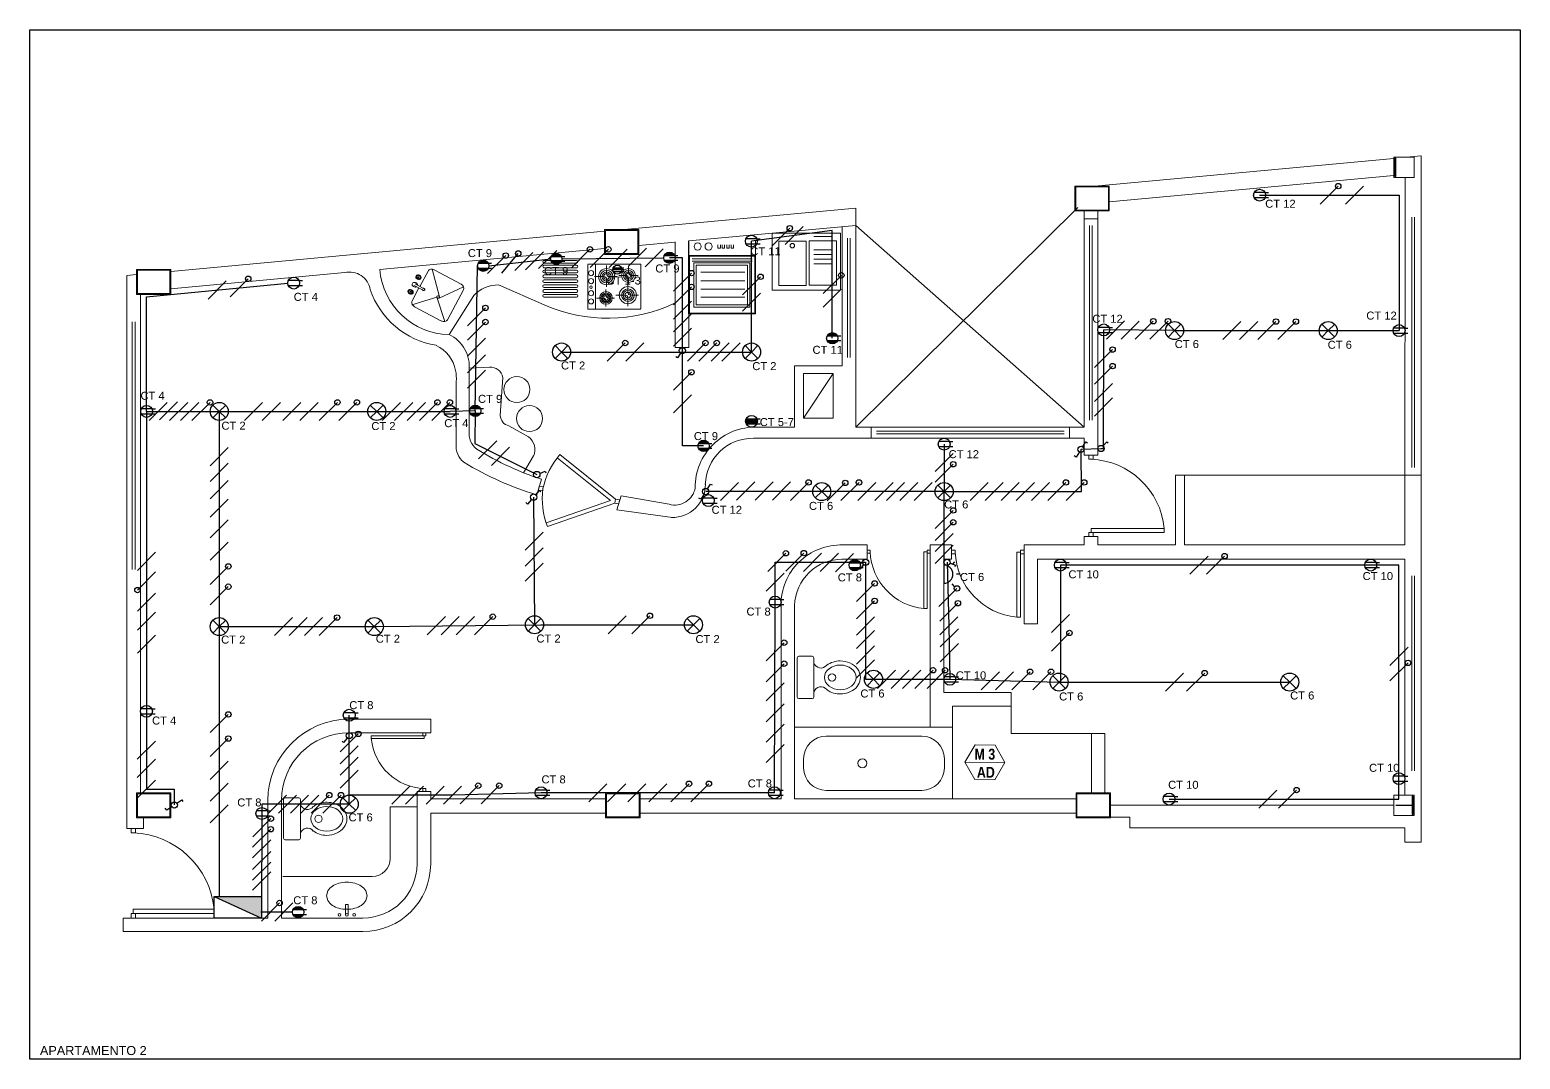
# Model space of a CAD drawing. Header units: metres. Extents: x 0 to 62.3, y -0.2 to 17.7.
# Drawn here: x 18.8 to 35.28, y 0 to 11.39 of the extents above; entities that cross this region are included whole.
import ezdxf

# ---------------------------------------------------------------- set-up
doc = ezdxf.new("R2010")
doc.units = ezdxf.units.M
doc.header["$LTSCALE"] = 0.5
doc.linetypes.add('ACAD_ISO02W100', pattern=[15, 12, -3])
doc.linetypes.add('DASHED', pattern=[19.05, 12.7, -6.35])
doc.layers.add('APARTAMENTO', color=252, linetype='Continuous', lineweight=5)
doc.layers.add('MUEBLES', color=56, linetype='Continuous', lineweight=9)
for name, color, linetype in [('CUADRO', 7, 'Continuous'), ('ENCHUFES', 5, 'Continuous'), ('FASES', 7, 'Continuous'), ('LUMINARIA', 1, 'Continuous'), ('TABLERO', 7, 'Continuous'), ('TUBERIA-PISO', 7, 'ACAD_ISO02W100'), ('TUBERIA-TECHO-PARED', 7, 'Continuous')]:
    doc.layers.add(name, color=color, linetype=linetype)
doc.styles.get("Standard").update_dxf_attribs({"font": 'arial.ttf'})

# ---------------------------------------------------------------- blocks, each defined once
blk = doc.blocks.new('INODORO')
for p, q in [((0, -0.23), (0, 0.23)), ((0.02, 0.25), (0.18, 0.25)), ((0.2, 0.23), (0.2, -0.23)), ((0.18, -0.25), (0.02, -0.25))]:
    blk.add_line(p, q)
blk.add_circle((0.414, 0), 0.0438)
for centre, radius, start, end in [((0.02, 0.23), 0.02, 90, 180), ((0.18, 0.23), 0.02, 0, 90), ((0.283, 0.197), 0.0864, 196.4375, 322.7515), ((0.283, -0.197), 0.0864, 37.1646, 163.5625), ((0.02, -0.23), 0.02, 180, 270), ((0.18, -0.23), 0.02, 270, 0)]:
    blk.add_arc(centre, radius, start, end)
blk.add_ellipse((0.512, 0), major_axis=(0.188, 0), ratio=0.77871)
blk.add_open_spline([(0.352, -0.145), (0.364, -0.154), (0.378, -0.163), (0.444, -0.194), (0.504, -0.202), (0.629, -0.181), (0.692, -0.143), (0.741, -0.061), (0.75, -0.03), (0.75, 0), (0.75, 0.036), (0.737, 0.072), (0.671, 0.163), (0.591, 0.196), (0.453, 0.196), (0.396, 0.177), (0.352, 0.144)], degree=3, knots=[3.942102, 3.942102, 3.942102, 3.942102, 4.162638, 4.162638, 4.924422, 4.924422, 5.847984, 5.847984, 6.283185, 6.283185, 6.283185, 6.801532, 6.801532, 7.861895, 7.861895, 8.624417, 8.624417, 8.624417, 8.624417])
blk = doc.blocks.new('OVA2-P')
at = {"color": 0, "linetype": 'ByBlock'}
for p, q in [((-0.21, 0.015), (-0.095, 0.015)), ((-0.095, 0.015), (-0.095, -0.015)), ((-0.21, -0.015), (-0.095, -0.015))]:
    blk.add_line(p, q, dxfattribs=at)
blk.add_lwpolyline([(0, 0.225), (-0.054, 0.21, 0.107118), (-0.106, 0.159, 0.079812), (-0.138, 0.09, 0.067459), (-0.15, 0, 0.067459), (-0.138, -0.09, 0.079812), (-0.106, -0.159, 0.107118), (-0.054, -0.21), (0, -0.225), (0.054, -0.21, 0.107118), (0.106, -0.159, 0.079812), (0.138, -0.09, 0.067459), (0.15, 0, 0.067459), (0.138, 0.09, 0.079812), (0.106, 0.159, 0.107118), (0.054, 0.21)], format="xyb", close=True, dxfattribs=at)
for centre in [(-0.21, 0.08), (-0.21, 0), (-0.21, -0.08)]:
    blk.add_circle(centre, 0.015, dxfattribs=at)
blk = doc.blocks.new('puerta vaiven')
for p, q in [((-0.023, 0.9), (0.022, 0.9)), ((-0.023, 0.855), (-0.023, 0.9)), ((0, 0.855), (-0.023, 0.855)), ((0.022, 0.855), (0, 0.855)), ((0.022, 0.9), (0.022, 0.855)), ((-0.023, 0.045), (-0.404, 0.735)), ((0, 0.097), (-0.365, 0.757)), ((0, 0.097), (0.365, 0.757)), ((0.022, 0.045), (0.404, 0.735)), ((-0.023, 0.045), (0.022, 0.045)), ((-0.023, 0), (-0.023, 0.045)), ((0, 0), (-0.023, 0)), ((-0.023, 0.045), (0.022, 0.045)), ((0.022, 0), (0, 0)), ((0.022, 0.045), (0.022, 0))]:
    blk.add_line(p, q)
for centre, start, end in [((0.032, 0.01), 92.1815, 121.0201), ((-0.032, 0.01), 58.9799, 87.8185)]:
    blk.add_arc(centre, 0.846, start, end)
blk = doc.blocks.new('PUERTA2')
for p, q in [((-0.1, 0.925), (-0.05, 0.925)), ((-0.1, 0.025), (-0.1, 0.925)), ((-0.05, 0.925), (-0.05, 0.025)), ((-0.05, 0.025), (-0.05, 0.925)), ((-1, 0.05), (-0.95, 0.05)), ((-1, 0), (-1, 0.05)), ((-0.95, 0), (-1, 0)), ((-0.95, 0.05), (-0.95, 0.025)), ((-0.95, 0.025), (-0.95, 0)), ((-0.05, 0.025), (-0.1, 0.025)), ((-0.05, 0.05), (0, 0.05)), ((-0.05, 0), (-0.05, 0.05)), ((0, 0), (-0.05, 0)), ((0, 0.05), (0, 0.025)), ((0, 0.025), (0, 0))]:
    blk.add_line(p, q)
blk.add_arc((-0.011, -0.011), 0.94, 95.4546, 177.8185)
blk = doc.blocks.new('Tomacorriente')
at = {"layer": 'ENCHUFES'}
for p, q in [((0.045, 0.021), (-0.045, 0.021)), ((0.045, 0.021), (0.074, 0.021)), ((-0.045, -0.021), (0.045, -0.021)), ((0.045, -0.021), (0.074, -0.021))]:
    blk.add_line(p, q, dxfattribs=at)
blk.add_circle((0, 0), 0.05, dxfattribs=at)
blk = doc.blocks.new('Toma corriente CFGI 1 Fase')
at = {"layer": 'ENCHUFES', "lineweight": 40}
h = blk.add_hatch(color=256, dxfattribs=at)
h.dxf.hatch_style = 1
h.paths.add_polyline_path([(-0.045, 0.021), (0.045, 0.021, 0.63707)])
h.paths.add_polyline_path([(0.045, -0.021), (-0.045, -0.021, 0.63707)])
at = {"layer": 'ENCHUFES'}
for p, q in [((-0.045, 0.021), (0.074, 0.021)), ((-0.045, -0.021), (0.074, -0.021))]:
    blk.add_line(p, q, dxfattribs=at)
blk.add_circle((0, 0), 0.05, dxfattribs=at)
blk = doc.blocks.new('Tablero')
at = {"layer": 'TABLERO'}
h = blk.add_hatch(color=256, dxfattribs=at)
h.dxf.hatch_style = 1
h.paths.add_polyline_path([(-0.262, 0.12), (0.262, -0.12), (0.262, 0.12)])
blk.add_line((-0.262, 0.12), (0.262, -0.12), dxfattribs=at)
blk.add_lwpolyline([(0.262, -0.12), (-0.262, -0.12), (-0.262, 0.12), (0.262, 0.12)], close=True, dxfattribs=at)
blk = doc.blocks.new('Lampara')
at = {"layer": 'LUMINARIA'}
for q in [(-0.071, 0.071), (-0.071, -0.071), (0.071, 0.071), (0.071, -0.071)]:
    blk.add_line((0, 0), q, dxfattribs=at)
blk.add_circle((0, 0), 0.1, dxfattribs=at)
blk = doc.blocks.new('INTERRUPTOR')
at = {"layer": 'LUMINARIA'}
for p, q in [((0.023, 0.026), (0.065, 0.074)), ((0.065, 0.074), (0.08, 0.061))]:
    blk.add_line(p, q, dxfattribs=at)
blk.add_circle((0, 0), 0.0347, dxfattribs=at)
blk = doc.blocks.new('CONMUTABLE')
at = {"layer": 'LUMINARIA'}
for p, q in [((-0.067, -0.076), (-0.087, -0.059)), ((-0.023, -0.026), (-0.067, -0.076))]:
    blk.add_line(p, q, dxfattribs=at)
blk.add_lwpolyline([(0.023, 0.026), (0.065, 0.074), (0.08, 0.061)], dxfattribs=at)
blk.add_circle((0, 0), 0.0347, dxfattribs=at)
blk = doc.blocks.new('Tomacorriente de dos fases sin neutro (208v)')
at = {"layer": 'ENCHUFES'}
h = blk.add_hatch(color=256, dxfattribs=at)
h.dxf.hatch_style = 1
h.paths.add_polyline_path([(0.05, 0, 0.109518), (0.045, 0.021), (-0.045, 0.021, 0.109518), (-0.05, 0, 0.109518), (-0.045, -0.021), (0.045, -0.021, 0.109518)], flags=17)
h.paths.add_polyline_path([(0.045, 0.021), (-0.045, 0.021, 0.109518), (-0.05, 0, 0.109518), (-0.045, -0.021), (0.045, -0.021, 0.109518), (0.05, 0, 0.109518)], flags=17)
h = blk.add_hatch(color=256, dxfattribs=at)
h.dxf.hatch_style = 1
h.paths.add_polyline_path([(0.05, 0, 0.109518), (0.045, 0.021), (-0.045, 0.021, 0.109518), (-0.05, 0, 0.109518), (-0.045, -0.021), (0.045, -0.021, 0.109518)])
for p, q in [((-0.045, 0.021), (0.074, 0.021)), ((-0.045, -0.021), (0.074, -0.021))]:
    blk.add_line(p, q, dxfattribs=at)
blk.add_circle((0, 0), 0.05, dxfattribs=at)
blk = doc.blocks.new('lavadero')
at = {"layer": 'MUEBLES'}
for p, q in [((0.036, -0.096), (0.036, -0.298)), ((0.186, -0.096), (0.186, -0.298)), ((0.237, -0.096), (0.237, -0.298)), ((0.287, -0.096), (0.287, -0.298)), ((0.338, -0.096), (0.338, -0.298))]:
    blk.add_line(p, q, dxfattribs=at)
for points in [[(0, 0), (0.63, 0), (0.63, -0.757), (0, -0.757)], [(0.085, -0.045), (0.577, -0.045), (0.577, -0.348), (0.085, -0.348)], [(0.088, -0.383), (0.58, -0.383), (0.58, -0.685), (0.088, -0.685)]]:
    blk.add_lwpolyline(points, close=True, dxfattribs=at)
blk.add_circle((0.139, -0.534), 0.0252, dxfattribs=at)
blk = doc.blocks.new('LJIKO')
at = {"layer": 'MUEBLES'}
for p, q in [((1446.164, 1065.092), (1446.764, 1065.092)), ((1446.164, 1064.542), (1446.164, 1065.092)), ((1446.17, 1065.086), (1446.638, 1065.086)), ((1446.17, 1064.548), (1446.17, 1065.086)), ((1446.217, 1065.049), (1446.217, 1064.589)), ((1446.582, 1065.049), (1446.217, 1065.049)), ((1446.582, 1064.589), (1446.582, 1065.049)), ((1446.596, 1065.063), (1446.596, 1064.571)), ((1446.616, 1064.571), (1446.616, 1065.063)), ((1446.638, 1064.548), (1446.638, 1065.086)), ((1446.644, 1064.542), (1446.644, 1065.092)), ((1446.237, 1065.029), (1446.237, 1064.609)), ((1446.562, 1065.029), (1446.237, 1065.029)), ((1446.3, 1064.631), (1446.3, 1064.993)), ((1446.366, 1064.631), (1446.366, 1064.993)), ((1446.434, 1064.631), (1446.434, 1064.993)), ((1446.506, 1064.631), (1446.506, 1064.993)), ((1446.562, 1064.609), (1446.562, 1065.029)), ((1446.731, 1064.851), (1446.703, 1064.851)), ((1446.703, 1064.851), (1446.703, 1064.831)), ((1446.703, 1064.831), (1446.731, 1064.831)), ((1446.703, 1064.817), (1446.703, 1064.797)), ((1446.731, 1064.817), (1446.703, 1064.817)), ((1446.703, 1064.797), (1446.731, 1064.797)), ((1446.703, 1064.779), (1446.703, 1064.759)), ((1446.731, 1064.779), (1446.703, 1064.779)), ((1446.703, 1064.759), (1446.731, 1064.759)), ((1446.703, 1064.743), (1446.703, 1064.723)), ((1446.731, 1064.743), (1446.703, 1064.743)), ((1446.703, 1064.723), (1446.731, 1064.723)), ((1446.17, 1064.548), (1446.638, 1064.548)), ((1446.582, 1064.589), (1446.217, 1064.589)), ((1446.562, 1064.609), (1446.237, 1064.609)), ((1446.164, 1064.542), (1446.764, 1064.542))]:
    blk.add_line(p, q, dxfattribs=at)
for centre in [(1446.717, 1065.018), (1446.717, 1064.928)]:
    blk.add_circle(centre, 0.0295, dxfattribs=at)
blk = doc.blocks.new('Tomacorriente de dos fases con neutro (208V)')
at = {"layer": 'ENCHUFES', "lineweight": 100}
h = blk.add_hatch(color=256, dxfattribs=at)
h.dxf.hatch_style = 1
h.paths.add_polyline_path([(0.045, 0.021), (-0.045, 0.021, 0.109518), (-0.05, 0), (0.05, 0, 0.109518)])
at = {"layer": 'ENCHUFES'}
for p, q in [((-0.05, 0), (0.075, 0)), ((-0.045, 0.021), (0.074, 0.021)), ((-0.045, -0.021), (0.074, -0.021))]:
    blk.add_line(p, q, dxfattribs=at)
blk.add_circle((0, 0), 0.05, dxfattribs=at)
blk = doc.blocks.new('Salida iluminacion. aplique muro')
at = {"layer": 'LUMINARIA'}
for p, q in [((0, 0.1), (0, -0.1)), ((0.116, 0.138), (0.09, 0.107)), ((0.18, 0), (0.14, 0)), ((0.116, -0.138), (0.09, -0.107))]:
    blk.add_line(p, q, dxfattribs=at)
blk.add_arc((0, 0), 0.1, 270, 90, dxfattribs=at)
blk = doc.blocks.new('FASE NEUTRO')
at = {"layer": 'FASES', "ltscale": 0.5}
h = blk.add_hatch(dxfattribs=at)
h.set_pattern_fill('ANGLE', color=256)
h.set_pattern_definition([(0, (0, 0), (0, 6.985), [5.08, -1.905]), (90, (0, 0), (-6.985, 4e-16), [5.08, -1.905])])
h.paths.add_polyline_path([(0.07, 0.1, 1), (0.13, 0.1, 1)])
blk.add_lwpolyline([(-0.1, -0.1), (0.1, 0.1)], dxfattribs=at)
blk.add_circle((0.1, 0.1), 0.03, dxfattribs=at)
blk = doc.blocks.new('FASE')
at = {"layer": 'FASES', "ltscale": 0.5}
blk.add_line((-0.1, -0.1), (0.1, 0.1), dxfattribs=at)

msp = doc.modelspace()

# ---------------------------------------------------------------- linework, layer by layer
at = {"layer": 'APARTAMENTO', "color": 252}
for p, q in [((30.578, 9.657), (33.884, 9.963)), ((33.904, 9.867), (33.904, 9.966)), ((33.904, 9.867), (33.904, 9.966)), ((33.904, 9.867), (33.904, 9.966)), ((34.022, 9.976), (34.186, 9.991)), ((34.181, 9.991), (34.186, 9.991)), ((34.186, 9.991), (34.186, 9.35)), ((33.904, 9.762), (33.904, 9.861)), ((34.007, 9.4), (34.007, 9.752)), ((25.376, 9.176), (27.935, 9.413)), ((30.391, 9.419), (27.935, 6.99)), ((27.935, 9.413), (27.935, 9.153)), ((34.007, 9.4), (34.006, 6.459)), ((34.186, 6.459), (34.186, 9.4)), ((30.46, 8.858), (30.46, 9.381)), ((30.46, 6.99), (30.46, 9.294)), ((30.46, 9.294), (30.61, 9.294)), ((30.61, 6.68), (30.61, 9.381)), ((30.61, 9.294), (30.61, 6.996)), ((20.364, 8.712), (25.157, 9.156)), ((27.785, 9.153), (27.785, 9.208)), ((27.785, 7.69), (27.785, 9.153)), ((30.46, 6.99), (27.935, 9.222)), ((27.935, 7.679), (27.935, 9.153)), ((25.938, 9.038), (25.938, 7.872)), ((26.088, 7.872), (26.088, 9.051)), ((23.254, 8.738), (23.334, 8.433)), ((24.49, 8.835), (24.849, 8.835)), ((24.49, 8.805), (24.849, 8.805)), ((24.49, 8.781), (24.849, 8.781)), ((24.49, 8.751), (24.849, 8.751)), ((25.181, 8.779), (25.181, 8.685)), ((25.423, 8.698), (25.423, 8.77)), ((19.878, 8.667), (19.984, 8.677)), ((19.878, 8.227), (19.878, 8.667)), ((23.155, 8.525), (23.063, 8.574)), ((23.116, 8.546), (23.207, 8.717)), ((23.276, 8.731), (23.572, 8.573)), ((24.49, 8.727), (24.849, 8.727)), ((24.49, 8.697), (24.849, 8.697)), ((24.49, 8.673), (24.849, 8.673)), ((24.49, 8.643), (24.849, 8.643)), ((24.49, 8.619), (24.849, 8.619)), ((24.49, 8.589), (24.849, 8.589)), ((25.151, 8.655), (25.047, 8.655)), ((25.181, 8.543), (25.181, 8.625)), ((25.211, 8.655), (25.297, 8.655)), ((25.393, 8.668), (25.317, 8.668)), ((25.423, 8.638), (25.423, 8.57)), ((25.453, 8.668), (25.531, 8.668)), ((20.028, 8.227), (20.028, 8.459)), ((23.028, 8.343), (23.305, 8.427)), ((23.107, 8.53), (23.031, 8.387)), ((23.055, 8.558), (23.146, 8.509)), ((23.123, 8.558), (23.116, 8.546)), ((23.392, 8.157), (23.305, 8.427)), ((23.6, 8.543), (23.329, 8.418)), ((23.599, 8.508), (23.423, 8.178)), ((23.44, 8.015), (23.712, 8.446)), ((23.986, 8.564), (24.489, 8.342)), ((24.49, 8.565), (24.849, 8.565)), ((24.49, 8.535), (24.849, 8.535)), ((24.49, 8.511), (24.849, 8.511)), ((24.49, 8.481), (24.849, 8.481)), ((24.49, 8.457), (24.849, 8.457)), ((24.49, 8.427), (24.849, 8.427)), ((25.144, 8.418), (25.07, 8.418)), ((25.174, 8.513), (25.174, 8.448)), ((25.204, 8.418), (25.268, 8.418)), ((25.386, 8.45), (25.282, 8.45)), ((25.416, 8.48), (25.416, 8.563)), ((25.416, 8.42), (25.416, 8.327)), ((25.446, 8.45), (25.532, 8.45)), ((19.878, 8.332), (19.878, 8.4)), ((23.058, 8.322), (23.354, 8.164)), ((25.174, 8.325), (25.174, 8.388)), ((19.878, 5.414), (19.878, 8.227)), ((20.028, 8.227), (20.028, 5.384)), ((25.938, 7.872), (26.088, 7.872)), ((23.661, 7.625), (23.661, 6.922)), ((27.785, 7.667), (27.259, 7.667)), ((27.259, 7.667), (27.259, 6.99)), ((27.359, 7.583), (27.359, 7.09)), ((27.685, 7.583), (27.359, 7.583)), ((27.359, 7.09), (27.685, 7.583)), ((27.685, 7.583), (27.685, 7.09)), ((27.935, 7.69), (27.935, 6.99)), ((23.518, 7.496), (23.518, 6.803)), ((27.359, 7.09), (27.685, 7.09)), ((26.805, 6.99), (27.259, 6.99)), ((27.935, 6.99), (30.46, 6.99)), ((30.297, 6.99), (28.105, 6.99)), ((28.105, 6.99), (28.105, 6.868)), ((30.297, 6.99), (30.297, 6.868)), ((30.46, 6.99), (30.46, 6.996)), ((26.805, 6.868), (30.46, 6.868)), ((28.105, 6.868), (30.297, 6.868)), ((30.46, 6.68), (30.46, 6.868)), ((30.46, 6.68), (30.61, 6.68)), ((31.47, 6.459), (34.186, 6.459)), ((31.47, 5.687), (31.47, 6.459)), ((31.57, 6.459), (31.47, 6.459)), ((31.57, 5.687), (31.57, 6.459)), ((34.006, 6.459), (34.006, 5.687)), ((34.186, 6.459), (34.186, 5.43)), ((24.46, 6.415), (24.408, 6.243)), ((25.295, 6.074), (25.342, 6.232)), ((25.342, 6.232), (25.871, 6.137)), ((25.295, 6.074), (25.91, 5.991)), ((30.46, 5.688), (30.46, 5.78)), ((30.46, 5.78), (30.61, 5.78)), ((30.61, 5.688), (30.61, 5.78)), ((27.792, 5.688), (28.06, 5.688)), ((28.06, 5.688), (28.06, 5.53)), ((28.759, 5.688), (28.995, 5.688)), ((28.759, 5.688), (28.759, 3.672)), ((28.943, 5.688), (28.995, 5.688)), ((28.995, 5.688), (28.995, 5.53)), ((29.795, 5.688), (30.46, 5.688)), ((29.795, 5.688), (29.795, 5.53)), ((30.61, 5.687), (31.47, 5.687)), ((31.57, 5.687), (34.006, 5.687)), ((27.78, 5.53), (28.06, 5.53)), ((28.909, 5.53), (28.995, 5.53)), ((28.909, 5.53), (28.909, 4.054)), ((29.795, 5.53), (29.795, 4.813)), ((29.945, 4.813), (29.945, 5.53)), ((29.945, 5.529), (34.006, 5.529)), ((34.006, 5.529), (34.006, 5.43)), ((19.878, 5.271), (19.878, 5.414)), ((20.028, 2.945), (20.028, 5.384)), ((34.006, 5.43), (34.005, 3.189)), ((34.186, 5.43), (34.186, 3.153)), ((19.876, 2.669), (19.878, 5.271)), ((27.109, 2.88), (27.109, 5.016)), ((27.259, 2.88), (27.259, 5.016)), ((29.795, 4.813), (29.945, 4.813)), ((28.909, 4.054), (29.654, 4.054)), ((29.654, 3.904), (29.654, 4.054)), ((29.003, 3.904), (29.654, 3.904)), ((29.003, 3.904), (29.003, 2.883)), ((22.336, 3.76), (23.236, 3.76)), ((23.236, 3.61), (23.236, 3.76)), ((28.759, 3.672), (29.003, 3.672)), ((22.336, 3.61), (23.236, 3.61)), ((30.54, 2.945), (30.54, 3.602)), ((30.54, 3.602), (30.69, 3.602)), ((30.69, 2.945), (30.69, 3.602)), ((29.142, 3.285), (29.584, 3.282)), ((29.197, 3.285), (29.505, 3.282)), ((34.005, 3.189), (34.005, 2.919)), ((34.186, 3.153), (34.185, 2.401)), ((21.436, 1.56), (21.436, 2.86)), ((21.586, 1.56), (21.586, 2.86)), ((23.086, 2.76), (23.086, 2.96)), ((23.086, 2.96), (23.236, 2.96)), ((23.236, 2.88), (23.236, 2.96)), ((25.17, 2.88), (23.236, 2.88)), ((27.109, 2.88), (25.55, 2.88)), ((28.909, 2.88), (27.259, 2.88)), ((30.37, 2.88), (28.909, 2.88)), ((30.75, 2.81), (33.884, 2.81)), ((30.75, 2.81), (33.884, 2.81)), ((31.113, 2.81), (31.113, 2.81)), ((33.904, 2.81), (34.087, 2.81)), ((33.904, 2.81), (34.087, 2.81)), ((33.904, 2.804), (34.087, 2.804)), ((33.904, 2.804), (34.087, 2.804)), ((34.087, 2.909), (34.087, 2.81)), ((34.087, 2.909), (34.087, 2.81)), ((34.087, 2.804), (34.087, 2.705)), ((34.087, 2.804), (34.087, 2.705)), ((19.876, 2.669), (19.876, 2.552)), ((20.06, 2.669), (20.06, 2.552)), ((23.086, 2.789), (22.789, 2.789)), ((22.789, 2.789), (22.789, 2.22)), ((23.086, 2.16), (23.086, 2.76)), ((25.17, 2.722), (23.236, 2.722)), ((23.236, 2.16), (23.236, 2.722)), ((30.37, 2.722), (25.55, 2.722)), ((30.75, 2.678), (30.964, 2.678)), ((30.75, 2.678), (30.964, 2.678)), ((30.964, 2.678), (30.964, 2.56)), ((30.964, 2.678), (30.964, 2.56)), ((20.06, 2.552), (19.876, 2.552)), ((33.811, 2.56), (30.963, 2.56)), ((34.005, 2.56), (30.963, 2.56)), ((30.963, 2.56), (30.963, 2.56)), ((34.005, 2.56), (34.005, 2.401)), ((34.005, 2.401), (34.185, 2.401)), ((19.836, 1.56), (19.836, 1.41)), ((20.086, 1.56), (21.436, 1.56)), ((21.586, 1.56), (22.486, 1.56)), ((20.086, 1.41), (22.486, 1.41))]:
    msp.add_line(p, q, dxfattribs=at)
at = {"layer": 'APARTAMENTO', "color": 252, "ltscale": 0.05}
for p, q in [((33.884, 9.772), (30.737, 9.481)), ((27.935, 9.222), (26.088, 9.051)), ((25.157, 8.965), (22.673, 8.735)), ((25.938, 9.037), (25.537, 9)), ((22.287, 8.699), (20.364, 8.521))]:
    msp.add_line(p, q, dxfattribs=at)
at = {"layer": 'APARTAMENTO', "color": 252, "ltscale": 0.025}
for p, q in [((34.082, 9.314), (34.082, 6.545)), ((34.112, 9.314), (34.112, 6.545)), ((27.845, 9.081), (27.845, 7.762)), ((27.875, 9.081), (27.875, 7.762)), ((30.52, 9.222), (30.52, 7.068)), ((30.55, 9.222), (30.55, 7.068)), ((19.938, 8.155), (19.938, 5.414)), ((19.968, 8.155), (19.968, 5.414)), ((28.163, 6.947), (30.239, 6.947)), ((28.163, 6.917), (30.239, 6.917)), ((34.082, 5.344), (34.082, 3.189)), ((34.112, 5.344), (34.112, 3.189))]:
    msp.add_line(p, q, dxfattribs=at)
at = {"layer": 'APARTAMENTO', "color": 252, "linetype": 'ByBlock'}
for p, q in [((25.559, 8.794), (24.972, 8.794)), ((24.972, 8.294), (24.972, 8.789)), ((25.059, 8.794), (25.059, 8.294)), ((25.559, 8.3), (25.559, 8.794)), ((24.972, 8.294), (25.559, 8.294))]:
    msp.add_line(p, q, dxfattribs=at)
at = {"layer": 'APARTAMENTO', "color": 252, "ltscale": 0.1}
for p, q in [((29.003, 3.672), (27.259, 3.672)), ((27.609, 3.572), (28.665, 3.572)), ((27.359, 3.222), (27.359, 3.322)), ((28.915, 3.222), (28.915, 3.322)), ((28.665, 2.972), (27.609, 2.972)), ((22.589, 2.02), (21.6, 2.02))]:
    msp.add_line(p, q, dxfattribs=at)
at = {"layer": 'APARTAMENTO', "color": 252, "linetype": 'DASHED'}
msp.add_line((34.186, 3.153), (34.185, 2.401), dxfattribs=at)
at = {"layer": 'APARTAMENTO', "color": 252}
for points in [[(33.884, 9.976), (34.108, 9.976), (34.108, 9.752), (33.884, 9.752)], [(33.884, 9.976), (34.108, 9.976), (34.108, 9.752), (33.884, 9.752)], [(30.737, 9.381), (30.357, 9.381), (30.357, 9.657), (30.737, 9.657)], [(25.537, 8.9), (25.157, 8.9), (25.157, 9.176), (25.537, 9.176)], [(20.364, 8.459), (19.984, 8.459), (19.984, 8.735), (20.364, 8.735)], [(29.142, 3.285), (29.251, 3.093), (29.472, 3.091), (29.584, 3.282), (29.475, 3.474), (29.254, 3.476)], [(20.364, 2.669), (19.984, 2.669), (19.984, 2.945), (20.364, 2.945)], [(25.55, 2.669), (25.17, 2.669), (25.17, 2.945), (25.55, 2.945)], [(30.75, 2.669), (30.37, 2.669), (30.37, 2.945), (30.75, 2.945)], [(30.75, 2.669), (30.37, 2.669), (30.37, 2.945), (30.75, 2.945)], [(33.884, 2.919), (34.108, 2.919), (34.108, 2.695), (33.884, 2.695)]]:
    msp.add_lwpolyline(points, close=True, dxfattribs=at)
for points in [[(33.904, 9.762), (33.894, 9.762), (33.894, 9.966), (33.904, 9.966)], [(30.727, 9.391), (30.367, 9.391), (30.367, 9.647), (30.727, 9.647), (30.727, 9.391)], [(30.707, 9.647), (30.727, 9.647), (30.727, 9.391)], [(30.707, 9.647), (30.727, 9.647), (30.727, 9.391)], [(25.527, 8.91), (25.167, 8.91), (25.167, 9.166), (25.527, 9.166), (25.527, 8.91)], [(20.354, 8.469), (19.994, 8.469), (19.994, 8.725), (20.354, 8.725), (20.354, 8.469)], [(27.785, 7.69), (27.785, 7.667)], [(30.69, 3.602), (29.654, 3.602), (29.654, 4.054)], [(20.354, 2.679), (19.994, 2.679), (19.994, 2.935), (20.354, 2.935), (20.354, 2.679)], [(25.54, 2.679), (25.18, 2.679), (25.18, 2.935), (25.54, 2.935), (25.54, 2.679)], [(25.54, 2.679), (25.18, 2.679), (25.18, 2.935), (25.54, 2.935), (25.54, 2.679)], [(25.54, 2.679), (25.18, 2.679), (25.18, 2.935), (25.54, 2.935), (25.54, 2.679)], [(30.74, 2.679), (30.38, 2.679), (30.38, 2.935), (30.74, 2.935), (30.74, 2.679)], [(30.74, 2.679), (30.38, 2.679), (30.38, 2.935), (30.74, 2.935), (30.74, 2.679)], [(30.74, 2.679), (30.38, 2.679), (30.38, 2.935), (30.74, 2.935), (30.74, 2.679)], [(34.087, 2.909), (34.098, 2.909), (34.098, 2.705), (34.087, 2.705)], [(20.086, 1.56), (19.836, 1.56)], [(20.086, 1.41), (19.836, 1.41)]]:
    msp.add_lwpolyline(points, dxfattribs=at)
at = {"layer": 'APARTAMENTO', "color": 252, "linetype": 'ByBlock'}
for centre, radius in [((25.181, 8.655), 0.0897), ((25.423, 8.668), 0.0769), ((25.009, 8.694), 0.0287), ((25.009, 8.605), 0.0287), ((25.181, 8.655), 0.0698), ((25.181, 8.655), 0.0512), ((25.181, 8.655), 0.0325), ((25.423, 8.668), 0.0553), ((25.423, 8.668), 0.0409), ((25.423, 8.668), 0.0266), ((25.009, 8.471), 0.0287), ((25.009, 8.381), 0.0287), ((25.009, 8.538), 0.0139), ((25.174, 8.419), 0.0696), ((25.174, 8.419), 0.0553), ((25.174, 8.419), 0.0409), ((25.174, 8.419), 0.0266), ((25.416, 8.45), 0.0952), ((25.416, 8.45), 0.0698), ((25.416, 8.45), 0.0512), ((25.416, 8.45), 0.0325)]:
    msp.add_circle(centre, radius, dxfattribs=at)
at = {"layer": 'APARTAMENTO', "color": 252, "ltscale": 0.1}
msp.add_circle((28.009, 3.272), 0.05, dxfattribs=at)
at = {"layer": 'APARTAMENTO', "color": 252}
for centre, radius, start, end in [((23.456, 8.8), 0.786, 184.7913, 268.7938), ((22.339, 8.473), 0.232, 9.7252, 103.0754), ((25.151, 8.625), 0.03, 0, 90), ((25.211, 8.685), 0.03, 180, 270), ((25.393, 8.638), 0.03, 0, 90), ((25.453, 8.698), 0.03, 180, 270), ((23.442, 8.806), 0.922, 198.5619, 260.9971), ((23.986, 8.188), 0.376, 90.0269, 136.7238), ((25.144, 8.388), 0.03, 0, 90), ((25.204, 8.448), 0.03, 180, 270), ((25.386, 8.42), 0.03, 0, 90), ((25.446, 8.48), 0.03, 180, 270), ((25.191, 9.924), 1.73, 246.088, 295.6034), ((23.266, 7.658), 0.397, 353.8562, 64.0521), ((23.123, 7.538), 0.397, 11.4381, 64.0521), ((23.123, 7.538), 0.397, 353.8562, 11.4364), ((23.882, 6.922), 0.222, 173.8088, 232.5336), ((26.824, 6.326), 0.664, 88.3981, 180.6634), ((23.739, 6.779), 0.222, 173.8088, 232.5336), ((26.799, 6.341), 0.527, 89.3465, 178.5625), ((25.371, 9.472), 3.37, 238.3717, 245.9707), ((25.515, 9.615), 3.37, 238.3717, 245.3128), ((25.515, 9.615), 3.37, 245.3128, 251.7607), ((25.371, 9.472), 3.37, 245.9707, 253.4001), ((25.934, 6.357), 0.229, 254.1943, 350.2463), ((25.91, 6.354), 0.363, 268.3981, 0.6634), ((27.773, 5.024), 0.664, 88.3981, 180.6634), ((27.786, 5.003), 0.527, 89.3465, 178.5625), ((22.336, 2.86), 0.9, 90, 180), ((22.336, 2.86), 0.75, 90, 180), ((22.486, 2.16), 0.75, 270, 0), ((22.486, 2.16), 0.6, 270, 0), ((22.589, 2.22), 0.2, 270, 360)]:
    msp.add_arc(centre, radius, start, end, dxfattribs=at)
at = {"layer": 'APARTAMENTO', "color": 252, "ltscale": 0.1}
for centre, start, end in [((27.609, 3.322), 90, 180), ((28.665, 3.322), 0, 90), ((27.609, 3.222), 180, 270), ((28.665, 3.222), 270, 0)]:
    msp.add_arc(centre, 0.25, start, end, dxfattribs=at)
at = {"layer": 'APARTAMENTO', "color": 252}
for centre, major_axis, start_param, end_param in [((23.255, 8.691), (0.0476, -0.0254), 1.570796, 3.141593), ((24.849, 8.82), (0, 0.015), 3.141593, 6.283185), ((24.849, 8.766), (0, -0.015), 0, 3.141593), ((23.061, 8.565), (-0.0267, 0.0142), 3.517748, 9.048623), ((23.101, 8.648), (-0.0267, 0.0142), -1.570796, 4.712389), ((23.101, 8.648), (0.0191, -0.0102), 1.570796326794014, 7.853981633973598), ((23.101, 8.648), (-0.00527, 0.00281), -1.570796, 4.712389), ((23.551, 8.533), (-0.0476, 0.0254), 3.141593, 4.712389), ((24.849, 8.712), (0, 0.015), 3.141593, 6.283185), ((24.849, 8.658), (0, 0.015), 3.141593, 6.283185), ((24.849, 8.604), (0, 0.015), 3.141593, 6.283185), ((23.014, 8.486), (-0.0267, 0.0142), -1.570796, 4.712389), ((23.014, 8.486), (0.0191, -0.0102), 1.570796326783585, 7.853981633963171), ((23.014, 8.486), (0.00527, -0.00281), 1.570796326771469, 7.853981633951055), ((23.157, 8.514), (0.0144, -0.0077), 3.889506, 8.676865), ((23.157, 8.514), (0.0124, -0.0066), 4.051203, 8.515168), ((23.157, 8.514), (0.0117, -0.0062), 4.140507, 8.425864), ((23.319, 8.43), (0.0143, -0.0076), 1.570796326786477, 7.853981633966062), ((24.849, 8.55), (0, 0.015), 3.141593, 6.283185), ((24.849, 8.496), (0, 0.015), 3.141593, 6.283185), ((24.849, 8.442), (0, 0.015), 3.141593, 6.283185)]:
    msp.add_ellipse(centre, major_axis=major_axis, ratio=0.833333, start_param=start_param, end_param=end_param, dxfattribs=at)
at = {"layer": 'APARTAMENTO', "color": 252, "extrusion": (0, 0, -1)}
for centre, major_axis, start_param, end_param in [((24.49, 8.82), (0, 0.015), 3.141593, 6.283185), ((24.49, 8.766), (0, -0.015), 0, 3.141593), ((24.49, 8.712), (0, 0.015), 3.141593, 6.283185), ((24.49, 8.658), (0, 0.015), 3.141593, 6.283185), ((24.49, 8.604), (0, 0.015), 3.141593, 6.283185), ((24.49, 8.55), (0, 0.015), 3.141593, 6.283185), ((24.49, 8.496), (0, 0.015), 3.141593, 6.283185), ((24.49, 8.442), (0, 0.015), 3.141593, 6.283185), ((23.079, 8.362), (0.0476, -0.0254), 1.570796, 3.141593), ((23.375, 8.204), (-0.0476, 0.0254), 3.141593, 4.712389)]:
    msp.add_ellipse(centre, major_axis=major_axis, ratio=0.833333, start_param=start_param, end_param=end_param, dxfattribs=at)
at = {"layer": 'CUADRO'}
msp.add_lwpolyline([(18.805, 11.385), (35.28, 11.385), (35.28, -0.001), (18.805, -0.001)], close=True, dxfattribs=at)
at = {"layer": 'MUEBLES', "color": 252}
for p, q in [((23.663, 7.641), (23.901, 7.654)), ((24.032, 7.538), (24.006, 7.119)), ((24.099, 7.005), (24.318, 6.883)), ((24.372, 6.671), (24.263, 6.486))]:
    msp.add_line(p, q, dxfattribs=at)
for centre in [(24.189, 7.406), (24.329, 7.085)]:
    msp.add_circle(centre, 0.144, dxfattribs=at)
for centre, radius, start, end in [((23.901, 7.521), 0.132, 7.2808, 96.4143), ((24.126, 7.122), 0.12, 181.273, 257.0599), ((24.213, 6.743), 0.175, 335.6743, 53.1671)]:
    msp.add_arc(centre, radius, start, end, dxfattribs=at)
at = {"layer": 'TUBERIA-PISO'}
for points in [[(32.399, 9.556), (33.941, 9.556), (33.941, 8.058)], [(27.676, 7.973), (27.676, 9.165), (26.781, 9.047)], [(33.628, 5.464), (30.197, 5.464)], [(33.94, 3.102), (33.94, 5.464), (33.628, 5.464)], [(27.036, 2.946), (27.044, 5.055)], [(31.398, 2.876), (33.94, 2.876), (33.94, 3.102)], [(27.036, 2.946), (24.457, 2.946)]]:
    msp.add_lwpolyline(points, dxfattribs=at)
at = {"layer": 'TUBERIA-PISO', "elevation": 2.51}
for points in [[(20.096, 7.164), (20.096, 8.431), (21.656, 8.583)], [(20.096, 7.164), (20.096, 7.164), (20.094, 3.847)]]:
    msp.add_lwpolyline(points, dxfattribs=at)
at = {"layer": 'TUBERIA-PISO', "ltscale": 0.5}
for points in [[(27.044, 5.055), (27.044, 5.495), (28.044, 5.495)], [(20.094, 3.847), (20.093, 2.986), (20.402, 2.986), (20.402, 2.811)]]:
    msp.add_lwpolyline(points, dxfattribs=at)
at = {"layer": 'TUBERIA-TECHO-PARED'}
for points, elevation in [([(26.783, 7.821), (26.781, 9.047)], 2.51), ([(31.459, 8.058), (30.676, 8.066)], 2.51), ([(31.459, 8.058), (33.941, 8.058)], 2.51), ([(24.683, 7.821), (26.783, 7.821)], 2.51), ([(20.096, 7.164), (22.64, 7.164)], 2.51), ([(20.899, 7.164), (20.899, 4.784), (20.899, 1.8)], 2.51), ([(28.912, 6.802), (28.912, 6.278)], 2.51), ([(28.912, 6.278), (26.277, 6.278)], 2.51), ([(20.899, 4.784), (22.643, 4.784), (24.454, 4.804), (26.141, 4.804)], 2.51), ([(30.183, 4.17), (32.732, 4.17)], 2.51), ([(22.336, 2.82), (22.336, 3.577), (22.336, 3.804)], 2.62), ([(22.336, 2.82), (21.37, 2.82)], 2.62)]:
    msp.add_lwpolyline(points, dxfattribs=dict(at, elevation=elevation))
for points in [[(23.729, 7.17), (23.754, 8.776)], [(23.88, 8.776), (24.563, 8.851)], [(24.688, 8.851), (25.813, 8.864)], [(26.019, 7.837), (26.019, 8.864), (25.876, 8.864)], [(30.645, 6.754), (30.672, 6.754), (30.676, 8.066)], [(26.253, 6.783), (26.019, 6.783), (26.019, 7.837)], [(22.64, 7.164), (23.45, 7.164)], [(23.729, 7.17), (23.45, 7.164)], [(23.729, 7.17), (23.723, 6.81), (24.409, 6.466)], [(28.912, 6.278), (30.431, 6.278), (30.426, 6.745)], [(30.426, 6.745), (30.645, 6.754)], [(28.912, 5.481), (28.912, 6.278)], [(24.374, 6.216), (24.384, 4.803)], [(28.044, 5.495), (28.044, 4.201), (28.131, 4.201)], [(28.944, 5.495), (28.964, 4.792), (28.975, 4.201), (28.975, 4.201), (30.183, 4.17)], [(30.197, 5.464), (30.197, 4.17)], [(28.131, 4.201), (28.975, 4.201)], [(21.37, 2.82), (21.37, 2.56), (21.366, 1.8)], [(24.457, 2.946), (23.478, 2.92), (22.336, 2.92)]]:
    msp.add_lwpolyline(points, dxfattribs=at)
at = {"layer": 'TUBERIA-TECHO-PARED', "ltscale": 0.5}
msp.add_lwpolyline([(21.708, 1.627), (21.359, 1.627)], dxfattribs=at)

# ---------------------------------------------------------------- block references
at = {"layer": 'APARTAMENTO', "color": 252, "xscale": -1, "rotation": 80.25185516579714}
msp.add_blockref('puerta vaiven', (25.32, 6.164), dxfattribs=at)
at = {"layer": 'APARTAMENTO', "color": 252}
for p, xscale, yscale, zscale, rotation in [((30.513, 5.78), 0.8999999999996362, 0.8999999999996362, 0.8999999999996362, 270), ((28.759, 5.63), -0.6995563441359991, 0.6995563441359991, 0.6995563441360515, 180), ((29.795, 5.629), -0.8008065473477473, 0.8008065473472925, 0.8008065473476712, 180), ((23.181, 3.61), 0.650000000000091, 0.650000000000091, 0.650000000000091, 90), ((19.924, 1.56), 0.99208225501161, 0.99208225501161, 0.99208225501161, 270)]:
    msp.add_blockref('PUERTA2', p, dxfattribs=dict(at, xscale=xscale, yscale=yscale, zscale=zscale, rotation=rotation))
at = {"layer": 'APARTAMENTO', "color": 252, "ltscale": 0.1, "xscale": 0.9333333335534916, "yscale": 0.9333333335534916, "zscale": 0.9333333335534916}
msp.add_blockref('INODORO', (27.286, 4.222), dxfattribs=at)
at = {"layer": 'APARTAMENTO', "color": 252, "ltscale": 0.1, "xscale": -0.9333333335534916, "yscale": 0.9333333335537191, "zscale": 0.9333333335536669, "rotation": 180}
msp.add_blockref('INODORO', (21.61, 2.658), dxfattribs=at)
at = {"layer": 'APARTAMENTO', "color": 252, "ltscale": 0.1, "rotation": 90}
msp.add_blockref('OVA2-P', (22.309, 1.807), dxfattribs=at)
at = {"layer": 'ENCHUFES'}
for name, p, xscale, yscale, zscale in [('Tomacorriente', (32.399, 9.556), 1.313023706402561, 1.313023706402561, 1.313023706402561), ('Tomacorriente', (26.781, 9.047), 1.313023706402561, 1.313023706402561, 1.313023706402561), ('Toma corriente CFGI 1 Fase', (24.625, 8.851), 1.253129811695345, 1.253129811695345, 1.253129811695345), ('Toma corriente CFGI 1 Fase', (25.876, 8.864), 1.253129811695345, 1.253129811695345, 1.253129811695345), ('Toma corriente CFGI 1 Fase', (23.817, 8.776), 1.253129811695345, 1.253129811695345, 1.253129811695345), ('Tomacorriente', (21.722, 8.583), 1.313023706402561, 1.313023706402561, 1.313023706402561), ('Tomacorriente', (30.676, 8.066), 1.313023706402561, 1.313023706402561, 1.313023706402561), ('Tomacorriente', (33.941, 8.058), 1.313023706402561, 1.313023706402561, 1.313023706402561), ('Toma corriente CFGI 1 Fase', (27.676, 7.973), 1.253129811695345, 1.253129811695345, 1.253129811695345), ('Tomacorriente', (20.096, 7.164, 2.51), 1.313023706402561, 1.313023706402561, 1.313023706402561), ('Tomacorriente', (23.45, 7.164), 1.313023706402561, 1.313023706402561, 1.313023706402561), ('Toma corriente CFGI 1 Fase', (23.729, 7.17), 1.253129811695345, 1.253129811695345, 1.253129811695345), ('Tomacorriente de dos fases sin neutro (208v)', (26.783, 7.055, 2.51), 1.302395928433255, 1.302395928433255, 1.302395928433255), ('Toma corriente CFGI 1 Fase', (26.253, 6.783), 1.253129811695345, 1.253129811695345, 1.253129811695345), ('Tomacorriente', (28.912, 6.802, 2.51), 1.313023706402561, 1.313023706402561, 1.313023706402561), ('Tomacorriente', (26.306, 6.178), 1.313023706402561, 1.313023706402561, 1.313023706402561), ('Toma corriente CFGI 1 Fase', (27.924, 5.464), 1.253129811695345, 1.253129811695345, 1.253129811695345), ('Tomacorriente', (30.197, 5.464), 1.313023706402561, 1.313023706402561, 1.313023706402561), ('Tomacorriente', (33.628, 5.464), 1.313023706402561, 1.313023706402561, 1.313023706402561), ('Tomacorriente', (27.044, 5.055), 1.313023706402561, 1.313023706402561, 1.313023706402561), ('Tomacorriente', (28.975, 4.201), 1.313023706402561, 1.313023706402561, 1.313023706402561), ('Tomacorriente', (20.094, 3.847), 1.313023706402561, 1.313023706402561, 1.313023706402561), ('Tomacorriente', (22.336, 3.804), 1.313023706402561, 1.313023706402561, 1.313023706402561), ('Tomacorriente', (33.94, 3.102), 1.313023706402561, 1.313023706402561, 1.313023706402561), ('Tomacorriente', (24.457, 2.946), 1.313023706402561, 1.313023706402561, 1.313023706402561), ('Tomacorriente', (27.036, 2.946), 1.313023706402561, 1.313023706402561, 1.313023706402561), ('Tomacorriente', (31.398, 2.876), 1.313023706402561, 1.313023706402561, 1.313023706402561), ('Tomacorriente', (21.37, 2.717), 1.313023706402561, 1.313023706402561, 1.313023706402561), ('Toma corriente CFGI 1 Fase', (21.771, 1.627), 1.253129811695345, 1.253129811695345, 1.253129811695345)]:
    msp.add_blockref(name, p, dxfattribs=dict(at, xscale=xscale, yscale=yscale, zscale=zscale))
msp.add_blockref('Tomacorriente de dos fases con neutro (208V)', (25.299, 8.732), dxfattribs=at)
at = {"layer": 'FASES', "ltscale": 0.5}
for name, p in [('FASE NEUTRO', (33.168, 9.556)), ('FASE', (33.448, 9.556)), ('FASE NEUTRO', (27.106, 9.09)), ('FASE', (27.255, 9.11)), ('FASE NEUTRO', (23.966, 8.788)), ('FASE', (24.267, 8.823)), ('FASE', (24.383, 8.831)), ('FASE', (24.529, 8.845)), ('FASE NEUTRO', (24.896, 8.857)), ('FASE NEUTRO', (25.1, 8.857)), ('FASE', (25.308, 8.857)), ('FASE', (25.523, 8.87)), ('FASE', (25.706, 8.864)), ('FASE', (20.876, 8.507, 2.51)), ('FASE NEUTRO', (21.119, 8.531, 2.51)), ('FASE NEUTRO', (26.019, 8.594)), ('FASE NEUTRO', (26.019, 8.442)), ('FASE NEUTRO', (26.782, 8.553, 2.51)), ('FASE NEUTRO', (27.676, 8.569)), ('FASE', (26.782, 8.372, 2.51)), ('FASE', (27.674, 8.417)), ('FASE NEUTRO', (23.742, 8.209)), ('FASE', (26.019, 8.283)), ('FASE', (26.019, 8.145)), ('FASE NEUTRO', (23.742, 8.053)), ('FASE', (26.019, 7.986)), ('FASE', (30.805, 8.065, 2.51)), ('FASE', (30.968, 8.062, 2.51)), ('FASE NEUTRO', (31.124, 8.062, 2.51)), ('FASE NEUTRO', (31.287, 8.062, 2.51)), ('FASE', (32.092, 8.058, 2.51)), ('FASE', (32.278, 8.058, 2.51)), ('FASE NEUTRO', (32.48, 8.058)), ('FASE NEUTRO', (32.7, 8.058, 2.51)), ('FASE', (23.742, 7.876)), ('FASE NEUTRO', (25.287, 7.821, 2.51)), ('FASE', (25.493, 7.821, 2.51)), ('FASE NEUTRO', (26.174, 7.821)), ('FASE NEUTRO', (26.299, 7.821, 2.51)), ('FASE', (26.436, 7.821, 2.51)), ('FASE', (26.556, 7.821, 2.51)), ('FASE', (23.742, 7.689)), ('FASE NEUTRO', (30.674, 7.748)), ('FASE', (23.742, 7.521)), ('FASE NEUTRO', (26.019, 7.498)), ('FASE NEUTRO', (30.674, 7.565)), ('FASE', (30.674, 7.372)), ('FASE', (20.225, 7.164, 2.51)), ('FASE', (20.337, 7.17)), ('FASE', (20.45, 7.164, 2.51)), ('FASE', (20.572, 7.164, 2.51)), ('FASE NEUTRO', (20.697, 7.164, 2.51)), ('FASE', (21.278, 7.164, 2.51)), ('FASE', (21.475, 7.164, 5.02)), ('FASE', (21.7, 7.164, 5.02)), ('FASE', (21.891, 7.164, 5.02)), ('FASE NEUTRO', (22.105, 7.164, 5.02)), ('FASE NEUTRO', (22.32, 7.164, 5.02)), ('FASE', (22.801, 7.164)), ('FASE', (22.937, 7.164)), ('FASE', (23.078, 7.164)), ('FASE NEUTRO', (23.211, 7.164)), ('FASE NEUTRO', (23.349, 7.164)), ('FASE', (26.019, 7.247)), ('FASE', (30.674, 7.213)), ('FASE', (20.899, 6.664, 2.51)), ('FASE', (23.866, 6.738)), ('FASE', (24.009, 6.667)), ('FASE', (28.912, 6.599)), ('FASE NEUTRO', (28.912, 6.48, 2.51)), ('FASE', (20.899, 6.49, 2.51)), ('FASE', (20.899, 6.299, 2.51)), ('FASE', (26.538, 6.278)), ('FASE', (26.718, 6.284)), ('FASE', (26.923, 6.284)), ('FASE', (27.115, 6.284)), ('FASE NEUTRO', (27.313, 6.278, 2.51)), ('FASE NEUTRO', (27.719, 6.274)), ('FASE NEUTRO', (27.871, 6.278, 2.51)), ('FASE', (28.057, 6.278, 2.51)), ('FASE', (28.247, 6.278, 2.51)), ('FASE', (28.375, 6.278, 2.51)), ('FASE', (28.521, 6.278, 2.51)), ('FASE', (28.68, 6.278, 2.51)), ('FASE', (29.3, 6.278)), ('FASE', (29.466, 6.278)), ('FASE', (29.642, 6.278)), ('FASE', (29.809, 6.278)), ('FASE', (29.976, 6.278)), ('FASE NEUTRO', (30.158, 6.278)), ('FASE NEUTRO', (30.36, 6.278)), ('FASE', (20.899, 6.094, 2.51)), ('FASE NEUTRO', (28.912, 5.969, 2.51)), ('FASE', (20.899, 5.866, 2.51)), ('FASE NEUTRO', (28.912, 5.838, 2.51)), ('FASE', (24.379, 5.728)), ('FASE', (28.912, 5.714, 2.51)), ('FASE', (20.095, 5.506, 2.51)), ('FASE', (20.899, 5.618)), ('FASE', (24.379, 5.554)), ('FASE NEUTRO', (27.063, 5.495)), ('FASE NEUTRO', (27.261, 5.497)), ('FASE', (28.912, 5.583, 2.51)), ('FASE NEUTRO', (20.899, 5.35, 2.51)), ('FASE', (24.379, 5.386)), ('FASE', (27.456, 5.495)), ('FASE', (27.643, 5.495)), ('FASE', (27.811, 5.491)), ('FASE', (31.729, 5.464)), ('FASE NEUTRO', (31.912, 5.464)), ('FASE', (27.044, 5.275)), ('FASE NEUTRO', (28.044, 5.161)), ('FASE', (20.094, 5.054)), ('FASE NEUTRO', (20.899, 5.126, 2.51)), ('FASE NEUTRO', (28.954, 5.106)), ('FASE', (20.094, 4.844)), ('FASE NEUTRO', (28.044, 4.969)), ('FASE NEUTRO', (28.964, 4.943)), ('FASE', (21.608, 4.784, 5.02)), ('FASE', (21.771, 4.784, 2.51)), ('FASE', (21.941, 4.784, 2.51)), ('FASE NEUTRO', (22.102, 4.784, 2.51)), ('FASE', (23.299, 4.794, 5.02)), ('FASE', (23.451, 4.794, 2.51)), ('FASE', (23.619, 4.794, 2.51)), ('FASE NEUTRO', (23.822, 4.794, 2.51)), ('FASE', (25.298, 4.804, 2.51)), ('FASE NEUTRO', (25.559, 4.804, 5.02)), ('FASE', (28.964, 4.792)), ('FASE', (30.197, 4.817)), ('FASE', (20.094, 4.589)), ('FASE NEUTRO', (27.044, 4.506)), ('FASE', (28.044, 4.64)), ('FASE', (28.969, 4.66)), ('FASE NEUTRO', (30.197, 4.614)), ('FASE', (28.044, 4.47)), ('FASE', (28.969, 4.496)), ('FASE', (33.94, 4.455)), ('FASE NEUTRO', (27.044, 4.274)), ('FASE', (28.044, 4.318)), ('FASE', (28.275, 4.201, 0.025)), ('FASE', (28.426, 4.201)), ('FASE', (28.553, 4.201)), ('FASE NEUTRO', (28.689, 4.201)), ('FASE NEUTRO', (28.823, 4.201)), ('FASE', (29.579, 4.185)), ('FASE NEUTRO', (29.762, 4.185)), ('FASE NEUTRO', (29.993, 4.185)), ('FASE NEUTRO', (31.692, 4.17, 2.51)), ('FASE NEUTRO', (33.94, 4.283)), ('FASE', (27.044, 4.062)), ('FASE', (31.458, 4.17, 2.51)), ('FASE NEUTRO', (20.899, 3.712, 2.51)), ('FASE', (27.044, 3.831)), ('FASE NEUTRO', (22.336, 3.498)), ('FASE', (27.044, 3.604)), ('FASE', (20.093, 3.416)), ('FASE NEUTRO', (20.899, 3.446, 2.51)), ('FASE', (22.336, 3.365, 2.62)), ('FASE', (27.044, 3.38)), ('FASE', (20.093, 3.216)), ('FASE', (22.336, 3.24, 2.62)), ('FASE', (20.899, 3.194, 2.51)), ('FASE', (22.336, 3.096, 2.62)), ('FASE', (20.093, 2.986)), ('FASE', (20.899, 2.952, 2.51)), ('FASE', (22.907, 2.92)), ('FASE', (23.058, 2.92)), ('FASE', (23.286, 2.92)), ('FASE', (23.478, 2.92)), ('FASE NEUTRO', (23.662, 2.925)), ('FASE NEUTRO', (23.894, 2.925)), ('FASE', (25.083, 2.945)), ('FASE', (25.292, 2.945)), ('FASE', (25.515, 2.946)), ('FASE', (25.746, 2.946)), ('FASE NEUTRO', (25.992, 2.946)), ('FASE NEUTRO', (26.212, 2.946)), ('FASE', (32.489, 2.876)), ('FASE NEUTRO', (32.708, 2.876)), ('FASE', (20.899, 2.714, 5.02)), ('FASE', (21.542, 2.82)), ('FASE', (21.653, 2.82)), ('FASE', (21.785, 2.819)), ('FASE', (21.9, 2.819)), ('FASE NEUTRO', (22.014, 2.82)), ('FASE NEUTRO', (22.145, 2.82, 2.62)), ('FASE NEUTRO', (21.37, 2.56)), ('FASE NEUTRO', (21.368, 2.443)), ('FASE', (21.368, 2.327)), ('FASE', (21.368, 2.197)), ('FASE', (21.368, 2.079)), ('FASE', (21.368, 1.97))]:
    msp.add_blockref(name, p, dxfattribs=at)
for name, p, rotation in [('FASE NEUTRO', (24.114, 8.802), 5.285749744578834), ('FASE NEUTRO', (20.095, 5.288, 2.51), 180.0000000000013), ('FASE', (28.044, 4.791), 180), ('FASE', (29.423, 4.185), 180.0000000000002)]:
    msp.add_blockref(name, p, dxfattribs=dict(at, rotation=rotation))
at = {"layer": 'LUMINARIA'}
for name, p in [('Lampara', (31.459, 8.058, 2.51)), ('Lampara', (33.158, 8.058, 2.51)), ('Lampara', (24.683, 7.821, 2.51)), ('Lampara', (26.783, 7.821, 2.51)), ('Lampara', (20.899, 7.164, 2.51)), ('Lampara', (22.64, 7.164)), ('INTERRUPTOR', (30.645, 6.754)), ('CONMUTABLE', (24.374, 6.216)), ('Lampara', (27.559, 6.278, 2.51)), ('Lampara', (28.912, 6.278, 2.51)), ('Lampara', (20.899, 4.784, 2.51)), ('Lampara', (22.613, 4.784, 2.51)), ('Lampara', (24.384, 4.804, 2.51)), ('Lampara', (26.141, 4.804, 2.51)), ('Lampara', (28.131, 4.201, 0.025)), ('Lampara', (30.183, 4.17, 2.51)), ('Lampara', (32.732, 4.17, 2.51)), ('Lampara', (22.336, 2.82, 2.62))]:
    msp.add_blockref(name, p, dxfattribs=at)
for name, p, rotation in [('INTERRUPTOR', (26.019, 7.837), 187.1552355025085), ('CONMUTABLE', (30.426, 6.745), 9.019085439750238), ('INTERRUPTOR', (24.409, 6.466), 332.3904830125537), ('CONMUTABLE', (26.277, 6.278), 9.019085439750238), ('INTERRUPTOR', (28.044, 5.495), 180), ('INTERRUPTOR', (28.944, 5.495), 293.5363633377584), ('INTERRUPTOR', (22.336, 3.577, 2.62), 180), ('CONMUTABLE', (20.402, 2.811), 345.3787379664081)]:
    msp.add_blockref(name, p, dxfattribs=dict(at, rotation=rotation))
at = {"layer": 'LUMINARIA', "lineweight": 100}
msp.add_blockref('Salida iluminacion. aplique muro', (28.909, 5.364), dxfattribs=at)
at = {"layer": 'MUEBLES', "rotation": 270}
msp.add_blockref('lavadero', (27.768, 9.136), dxfattribs=at)
at = {"layer": 'MUEBLES', "color": 252, "xscale": 1.345174201752499, "yscale": 1.345174201752499, "zscale": 1.345174201752499, "rotation": 89.99999999999999}
msp.add_blockref('LJIKO', (1458.822, -1937.098), dxfattribs=at)
at = {"layer": 'TABLERO'}
msp.add_blockref('Tablero', (21.104, 1.68), dxfattribs=at)
at = {"layer": 'TUBERIA-TECHO-PARED', "ltscale": 0.5}
for name, p in [('FASE NEUTRO', (21.466, 1.627)), ('FASE', (21.612, 1.627))]:
    msp.add_blockref(name, p, dxfattribs=at)

# ---------------------------------------------------------------- texts
at = {"layer": 'APARTAMENTO', "color": 252, "char_height": 0.12, "attachment_point": 5}
for s, insert, width in [('{\\fArial Narrow|b1|i0|c0|p34;M 3}', (29.362, 3.372), 1.05345), ('{\\fArial Narrow|b1|i0|c0|p34;AD}', (29.373, 3.173), 0.41563)]:
    msp.add_mtext(s, dxfattribs=dict(at, insert=insert, width=width))
at = {"layer": 'CUADRO', "insert": (18.917, 0.145), "char_height": 0.1, "attachment_point": 1}
msp.add_mtext_dynamic_manual_height_columns('APARTAMENTO 2', width=1.23242, gutter_width=12.5, heights=[0], dxfattribs=at)
at = {"layer": 'ENCHUFES'}
for s, p in [('CT 12', (32.461, 9.417)), ('CT 4', (21.722, 8.387, 2.51)), ('CT 12', (33.579, 8.18)), ('CT 12', (30.55, 8.145)), ('CT 4', (20.028, 7.293)), ('CT 9', (23.759, 7.259)), ('CT 4', (23.386, 6.99, 2.51)), ('CT 12', (28.961, 6.647)), ('CT 12', (26.341, 6.032)), ('CT 8', (27.736, 5.284)), ('CT 10', (30.286, 5.318)), ('CT 10', (33.538, 5.299)), ('CT 8', (26.727, 4.906)), ('CT 10', (29.041, 4.201)), ('CT 8', (22.336, 3.871)), ('CT 4', (20.156, 3.701, 2.51)), ('CT 8', (24.461, 3.05)), ('CT 10', (33.609, 3.178)), ('CT 8', (26.741, 3.005)), ('CT 10', (31.388, 2.99)), ('CT 8', (21.098, 2.795)), ('CT 8', (21.717, 1.713))]:
    msp.add_text(s, height=0.0884, dxfattribs=at).set_placement(p)
at = {"layer": 'ENCHUFES', "color": 5}
for s, p in [('CT 9', (23.647, 8.871)), ('CT 11', (26.769, 8.891)), ('CT 9', (24.49, 8.673)), ('CT 9', (25.719, 8.701)), ('CT 1-3', (25.181, 8.567)), ('CT 11', (27.457, 7.801)), ('CT 5-7', (26.874, 7.002)), ('CT 9', (26.145, 6.847))]:
    msp.add_text(s, height=0.0884, dxfattribs=at).set_placement(p)
at = {"layer": 'LUMINARIA'}
for s, p in [('CT 6', (31.461, 7.865)), ('CT 6', (33.152, 7.857)), ('CT 2', (24.677, 7.628)), ('CT 2', (26.791, 7.621)), ('CT 2', (20.923, 6.962)), ('CT 2', (22.58, 6.958)), ('CT 6', (27.418, 6.075)), ('CT 6', (28.912, 6.091, 2.51)), ('CT 6', (29.087, 5.289)), ('CT 2', (20.92, 4.596)), ('CT 2', (22.629, 4.606)), ('CT 2', (24.405, 4.608)), ('CT 2', (26.163, 4.602)), ('CT 6', (27.986, 4)), ('CT 6', (30.183, 3.967)), ('CT 6', (32.737, 3.978)), ('CT 6', (22.328, 2.63))]:
    msp.add_text(s, height=0.0884, dxfattribs=at).set_placement(p)

doc.saveas('drawing.dxf')
